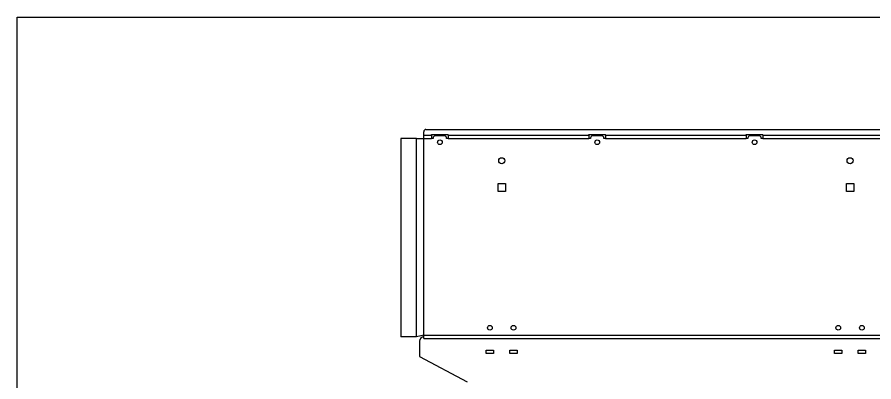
# Model space of a CAD drawing. Header units: millimetres. Extents: x -177 to 18421, y -5017 to 3255.
# Drawn here: x 13725 to 14487, y 2930 to 3255 of the extents above; entities that cross this region are included whole.
import ezdxf

# ---------------------------------------------------------------- set-up
doc = ezdxf.new("R2010")
doc.units = ezdxf.units.MM
doc.header["$LTSCALE"] = 46.255
doc.layers.get('0').update_dxf_attribs({"linetype": 'CONTINUOUS'})
doc.layers.add('02___PRT_ALL_AXES', color=7, linetype='CONTINUOUS')

msp = doc.modelspace()

# ---------------------------------------------------------------- linework, layer by layer
at = {"color": 7, "linetype": 'Continuous'}
for p, q in [((13724.839, 2413.815), (13724.839, 3254.815)), ((13724.839, 3254.815), (14913.839, 3254.815))]:
    msp.add_line(p, q, dxfattribs=at)
at = {"color": 3, "linetype": 'Continuous'}
for p, q in [((14086.616, 3149.798), (14086.616, 3152.798)), ((14088.616, 3154.798), (14533.416, 3154.798)), ((14093.516, 3149.798), (14093.516, 3150.298)), ((14093.516, 3150.298), (14108.516, 3150.298)), ((14105.016, 3149.192), (14097.016, 3149.192)), ((14108.516, 3149.798), (14108.516, 3150.298)), ((14233.516, 3149.798), (14233.516, 3150.298)), ((14233.516, 3150.298), (14248.516, 3150.298)), ((14245.016, 3149.192), (14237.016, 3149.192)), ((14248.516, 3149.798), (14248.516, 3150.298)), ((14373.516, 3149.798), (14373.516, 3150.298)), ((14373.516, 3150.298), (14388.516, 3150.298)), ((14385.016, 3149.192), (14377.016, 3149.192)), ((14388.516, 3149.798), (14388.516, 3150.298)), ((14066.254, 3146.692), (14066.254, 2970.192)), ((14080.054, 3146.692), (14066.254, 3146.692)), ((14095.016, 3146.692), (14093.516, 3146.692)), ((14095.016, 3147.192), (14095.016, 3146.692)), ((14107.016, 3146.692), (14107.016, 3147.192)), ((14108.516, 3146.692), (14107.016, 3146.692)), ((14235.016, 3146.692), (14233.516, 3146.692)), ((14235.016, 3147.192), (14235.016, 3146.692)), ((14247.016, 3146.692), (14247.016, 3147.192)), ((14248.516, 3146.692), (14247.016, 3146.692)), ((14375.016, 3146.692), (14373.516, 3146.692)), ((14375.016, 3147.192), (14375.016, 3146.692)), ((14387.016, 3146.692), (14387.016, 3147.192)), ((14388.516, 3146.692), (14387.016, 3146.692)), ((14080.054, 2970.192), (14066.254, 2970.192)), ((14082.916, 2966.386), (14082.916, 2952.487)), ((14142.266, 2955.336), (14142.266, 2958.336)), ((14142.266, 2958.336), (14148.766, 2958.336)), ((14148.766, 2958.336), (14148.766, 2955.336)), ((14163.266, 2955.336), (14163.266, 2958.336)), ((14163.266, 2958.336), (14169.766, 2958.336)), ((14169.766, 2958.336), (14169.766, 2955.336)), ((14452.266, 2958.336), (14458.766, 2958.336)), ((14452.266, 2955.336), (14452.266, 2958.336)), ((14458.766, 2958.336), (14458.766, 2955.336)), ((14473.266, 2958.336), (14479.766, 2958.336)), ((14473.266, 2955.336), (14473.266, 2958.336)), ((14479.766, 2958.336), (14479.766, 2955.336)), ((14082.916, 2952.487), (14125.157, 2930.027)), ((14148.766, 2955.336), (14142.266, 2955.336)), ((14169.766, 2955.336), (14163.266, 2955.336)), ((14458.766, 2955.336), (14452.266, 2955.336)), ((14479.766, 2955.336), (14473.266, 2955.336))]:
    msp.add_line(p, q, dxfattribs=at)
for centre, radius, start, end in [((14088.616, 3152.798), 2, 90, 180), ((14097.016, 3147.192), 2, 90, 180), ((14105.016, 3147.192), 2, 0, 90), ((14237.016, 3147.192), 2, 90, 180), ((14245.016, 3147.192), 2, 0, 90), ((14377.016, 3147.192), 2, 90, 180), ((14385.016, 3147.192), 2, 0, 90), ((14086.616, 2966.386), 3.7, 90, 180)]:
    msp.add_arc(centre, radius, start, end, dxfattribs=at)
at = {"layer": '02___PRT_ALL_AXES', "color": 3, "linetype": 'Continuous'}
for p, q in [((14086.616, 2968.586), (14086.616, 3149.798)), ((14086.616, 3149.798), (14093.516, 3149.798)), ((14093.516, 3149.798), (14093.516, 3146.692)), ((14108.516, 3149.798), (14108.516, 3146.692)), ((14108.516, 3149.798), (14233.516, 3149.798)), ((14233.516, 3149.798), (14233.516, 3146.692)), ((14248.516, 3149.798), (14248.516, 3146.692)), ((14248.516, 3149.798), (14373.516, 3149.798)), ((14373.516, 3149.798), (14373.516, 3146.692)), ((14388.516, 3149.798), (14388.516, 3146.692)), ((14388.516, 3149.798), (14513.516, 3149.798)), ((14080.054, 2970.192), (14080.054, 3146.692)), ((14080.054, 3146.692), (14093.516, 3146.692)), ((14108.516, 3146.692), (14233.516, 3146.692)), ((14248.516, 3146.692), (14373.516, 3146.692)), ((14388.516, 3146.692), (14513.516, 3146.692)), ((14152.766, 3099.592), (14152.766, 3106.792)), ((14152.766, 3106.792), (14159.266, 3106.792)), ((14159.266, 3106.792), (14159.266, 3099.592)), ((14462.766, 3099.592), (14462.766, 3106.792)), ((14462.766, 3106.792), (14469.266, 3106.792)), ((14469.266, 3106.792), (14469.266, 3099.592)), ((14159.266, 3099.592), (14152.766, 3099.592)), ((14469.266, 3099.592), (14462.766, 3099.592)), ((14086.616, 2971.692), (14080.054, 2970.192)), ((14086.616, 2971.692), (14535.416, 2971.692)), ((14086.616, 2968.586), (14535.416, 2968.586))]:
    msp.add_line(p, q, dxfattribs=at)
for centre, radius in [((14101.016, 3143.392), 2.1), ((14241.016, 3143.392), 2.1), ((14381.016, 3143.392), 2.1), ((14156.016, 3126.892), 2.7), ((14466.016, 3126.892), 2.7), ((14145.516, 2978.192), 2.1), ((14166.516, 2978.192), 2.1), ((14455.516, 2978.192), 2.1), ((14476.516, 2978.192), 2.1)]:
    msp.add_circle(centre, radius, dxfattribs=at)

doc.saveas('drawing.dxf')
